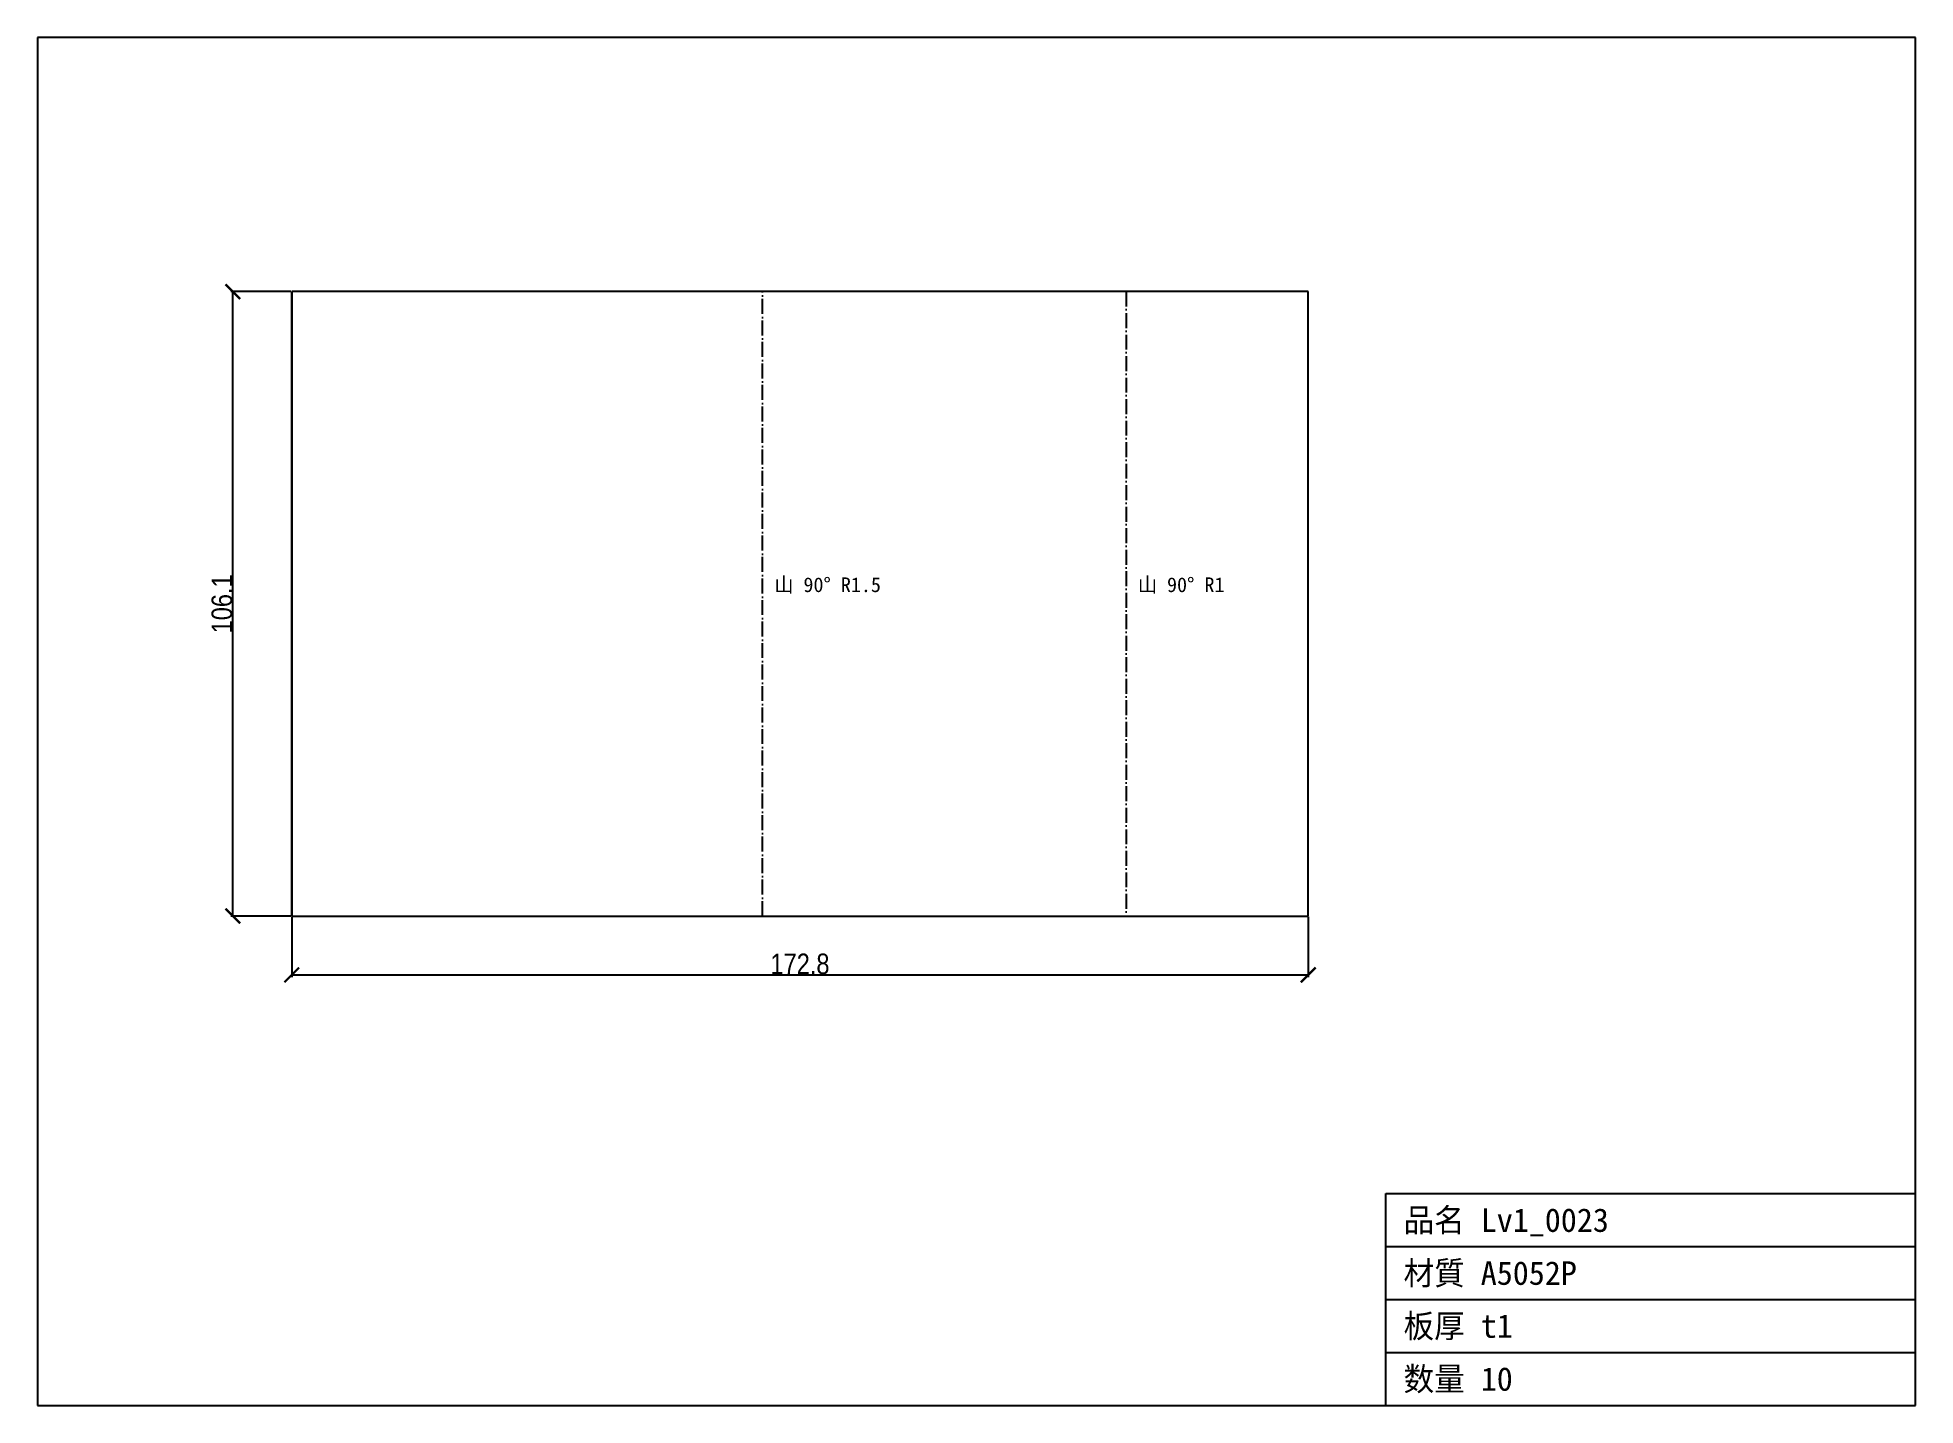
# Model space of a CAD drawing. Header units: millimetres. Extents: x -125 to 194, y -83 to 149.
import ezdxf

# ---------------------------------------------------------------- set-up
doc = ezdxf.new("R2010")
doc.units = ezdxf.units.MM
doc.linetypes.add('DASHDOT', pattern=[3.556, 2.54, -0.508, 0, -0.508])
doc.styles.add('OpenSansCondensed-Light', font='OpenSansCondensed-Light.ttf')
doc.dimstyles.new('EZDXF', dxfattribs={"dimtxt": 0.25, "dimasz": 0.175, "dimexe": 0.375, "dimexo": 0.125, "dimgap": 0.1, "dimtad": 1, "dimlfac": 100, "dimzin": 12, "dimdsep": 46, "dimtxsty": 'OpenSansCondensed-Light', "dimblk": 'ARCHTICK', "dimcen": 2.5, "dimazin": 3, "dimtfac": 0.5, "dimtmove": 2, "dimatfit": 3})

# ---------------------------------------------------------------- blocks, each defined once
blk = doc.blocks.new('_ARCHTICK')
at = {"color": 0, "linetype": 'BYBLOCK', "const_width": 0.15}
blk.add_lwpolyline([(-0.5, -0.5), (0.5, 0.5)], dxfattribs=at)

msp = doc.modelspace()

# ---------------------------------------------------------------- linework, layer by layer
at = {"color": 7, "linetype": 'CONTINUOUS'}
for p, q in [((194.37, 149.34), (-124.79, 149.34)), ((-124.79, 149.34), (-124.79, -83.19)), ((194.37, -83.19), (194.37, 149.34)), ((-81.59, 106.14), (-81.59, 0)), ((-81.59, 0), (-81.59, 106.14)), ((-25.72, 106.14), (-81.59, 106.14)), ((-23.82, 106.14), (-25.72, 106.15)), ((45.02, 106.14), (-23.82, 106.14)), ((91.17, 106.14), (45.02, 106.14)), ((91.17, 0), (91.17, 106.14)), ((-81.59, 0), (91.17, 0)), ((104.37, -83.19), (104.37, -47.19)), ((104.37, -47.19), (194.37, -47.19)), ((104.37, -56.19), (194.37, -56.19)), ((104.37, -65.19), (194.37, -65.19)), ((104.37, -74.19), (194.37, -74.19)), ((-124.79, -83.19), (194.37, -83.19))]:
    msp.add_line(p, q, dxfattribs=at)
at = {"color": 1, "linetype": 'DASHDOT'}
for p, q in [((-1.57, 0), (-1.57, 106.14)), ((60.22, 106.14), (60.22, 0))]:
    msp.add_line(p, q, dxfattribs=at)

# ---------------------------------------------------------------- texts
at = {"color": 2}
for s, height, p in [('山 90° R1.5', 2.5, (0.43, 55.07)), ('山 90° R1', 2.5, (62.22, 55.07)), ('品名 Lv1_0023', 4, (107.37, -53.69)), ('材質 A5052P', 4, (107.37, -62.69)), ('板厚 t1', 4, (107.37, -71.69)), ('数量 10', 4, (107.37, -80.69))]:
    msp.add_text(s, height=height, dxfattribs=at).set_placement(p)

# ---------------------------------------------------------------- dimensions: what is measured, and where the dimension line sits
msp.add_linear_dim(base=(-91.59, 0), p1=(-81.59, 0), p2=(-81.59, 106.14), angle=90, dimstyle='EZDXF', override={"dimtxt": 3.5, "dimasz": 2.5, "dimdec": 1, "dimlfac": 1}, dxfattribs=at).render()
msp.add_linear_dim(base=(-81.59, -10), p1=(-81.59, 0), p2=(91.17, 0), dimstyle='EZDXF', override={"dimtxt": 3.5, "dimasz": 2.5, "dimdec": 1, "dimlfac": 1}, dxfattribs=at).render()

doc.saveas('drawing.dxf')
